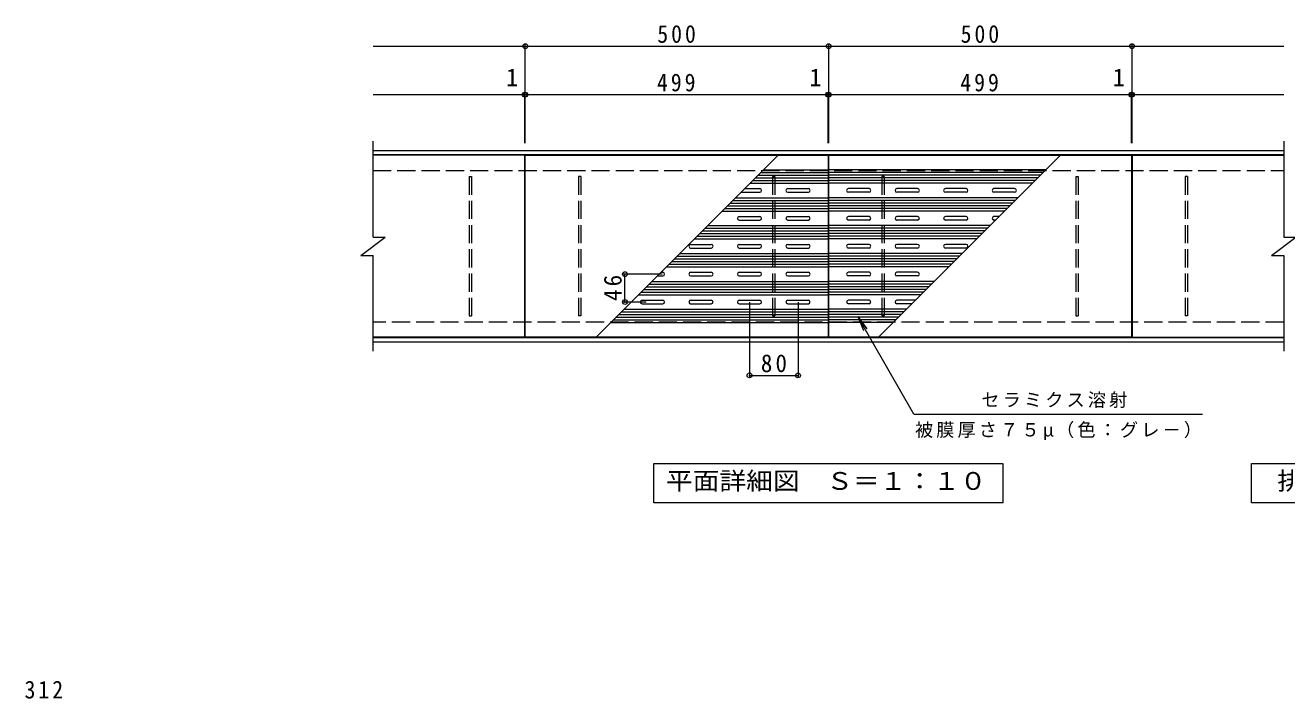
# Model space of a CAD drawing. Units: millimetres, scale not verified, with parts at other scales. Extents: x -1724 to 1808, y -1350 to 1175.
# Drawn here: x -1454 to 626, y 65 to 1175 of the extents above; entities that cross this region are included whole.
import ezdxf
from ezdxf.enums import TextEntityAlignment as Align

# ---------------------------------------------------------------- set-up
doc = ezdxf.new("R2010")
doc.units = ezdxf.units.MM
doc.header["$LTSCALE"] = 10
doc.header["$PDMODE"] = 32
doc.header["$PDSIZE"] = 8
doc.linetypes.add('DASHED3', pattern=[4, 3, -1])
for name, color, linetype, lineweight in [('C-1', 2, 'Continuous', 9), ('C-2', 3, 'Continuous', 9), ('C-3', 7, 'Continuous', 9), ('C-4', 7, 'Continuous', 9), ('C-5', 7, 'Continuous', 9), ('C-A', 3, 'Continuous', 9), ('C-B', 6, 'DASHED3', 5), ('D-4', 7, 'Continuous', 9)]:
    doc.layers.add(name, color=color, linetype=linetype, lineweight=lineweight)
doc.styles.add('ＭＳ ゴシック', font='')
doc.styles.get('ＭＳ ゴシック').set_extended_font_data('MS Gothic')

msp = doc.modelspace()

# ---------------------------------------------------------------- linework, layer by layer
at = {"layer": 'C-1'}
for p, q in [((-880.22, 968.97), (620.77, 968.97)), ((-880.22, 961.97), (620.77, 961.97)), ((620.77, 659.97), (-880.22, 659.97)), ((620.77, 652.97), (-880.22, 652.97))]:
    msp.add_line(p, q, dxfattribs=at)
at = {"layer": 'C-1', "linetype": 'DASHED3'}
for p, q in [((-880.22, 935.97), (620.77, 935.97)), ((620.77, 685.97), (-880.22, 685.97))]:
    msp.add_line(p, q, dxfattribs=at)
at = {"layer": 'C-2'}
for p, q in [((-880.22, 825.97), (-880.22, 983.97)), ((620.77, 983.97), (620.77, 825.97)), ((-630.22, 960.97), (-880.22, 960.97)), ((-630.22, 660.97), (-630.22, 960.97)), ((370.78, 960.97), (370.78, 660.97)), ((370.78, 960.97), (620.77, 960.97)), ((-900.23, 795.97), (-860.22, 825.97)), ((-880.22, 825.97), (-860.22, 825.97)), ((600.78, 795.97), (640.78, 825.97)), ((620.77, 825.97), (640.78, 825.97)), ((-900.23, 795.97), (-880.22, 795.97)), ((-880.22, 637.97), (-880.22, 795.97)), ((600.78, 795.97), (620.77, 795.97)), ((620.77, 795.97), (620.77, 637.97)), ((-630.22, 660.97), (-880.22, 660.97)), ((370.78, 660.97), (620.77, 660.97))]:
    msp.add_line(p, q, dxfattribs=at)
for points in [[(-629.22, 660.97), (-629.22, 960.97), (-130.22, 960.97), (-130.22, 660.97)], [(-129.22, 660.97), (-129.22, 960.97), (369.78, 960.97), (369.78, 660.97)]]:
    msp.add_lwpolyline(points, close=True, dxfattribs=at)
at = {"layer": 'C-3'}
for p, q in [((-81.28, 694.87), (-66.06, 675.04)), ((-81.28, 694.87), (-71.71, 671.77)), ((11.43, 534.3), (-81.28, 694.87)), ((11.43, 534.3), (486.84, 534.3))]:
    msp.add_line(p, q, dxfattribs=at)
at = {"layer": 'C-4'}
for p, q in [((-629.22, 980.97), (-629.22, 1143.97)), ((-129.22, 980.97), (-129.22, 1143.97)), ((370.78, 980.97), (370.78, 1143.97)), ((-880.22, 1140.97), (620.77, 1140.97)), ((-880.22, 1060.97), (620.77, 1060.97)), ((-630.22, 980.97), (-630.22, 1063.97)), ((-130.22, 980.97), (-130.22, 1063.97)), ((369.78, 980.97), (369.78, 1063.97)), ((-403.69, 764.97), (-468.01, 764.97)), ((-465.01, 718.97), (-465.01, 764.97)), ((-429.97, 718.97), (-468.01, 718.97)), ((-259.73, 718.58), (-259.73, 594.97)), ((-179.73, 718.58), (-179.73, 594.97)), ((-259.73, 597.97), (-179.73, 597.97))]:
    msp.add_line(p, q, dxfattribs=at)
for p in [(-629.22, 1140.97), (-129.22, 1140.97), (370.78, 1140.97), (-630.22, 1060.97), (-629.22, 1060.97), (-130.22, 1060.97), (-129.22, 1060.97), (369.78, 1060.97), (370.78, 1060.97), (-465.01, 764.97), (-465.01, 718.97), (-259.73, 597.97), (-179.73, 597.97)]:
    msp.add_point(p, dxfattribs=at)
at = {"layer": 'C-5'}
for p, q in [((-417.23, 452.97), (157.78, 452.97)), ((-417.23, 387.97), (-417.23, 452.97))]:
    msp.add_line(p, q, dxfattribs=at)
msp.add_lwpolyline([(157.78, 452.97), (157.78, 387.97), (-417.23, 387.97)], dxfattribs=at)
msp.add_lwpolyline([(567.84, 387.97), (567.84, 452.97), (1142.84, 452.97), (1142.84, 387.97)], close=True, dxfattribs=at)
at = {"layer": 'C-A'}
for p, q in [((-212.57, 960.97), (-512.57, 660.97)), ((-46.88, 660.97), (253.12, 960.97)), ((-236.57, 936.97), (-130.22, 936.97)), ((229.12, 936.97), (-129.22, 936.97)), ((-258.57, 914.97), (-130.22, 914.97)), ((-254.17, 919.37), (-130.22, 919.37)), ((-249.77, 923.77), (-130.22, 923.77)), ((-245.37, 928.17), (-130.22, 928.17)), ((-240.97, 932.57), (-130.22, 932.57)), ((224.72, 932.57), (-129.22, 932.57)), ((220.32, 928.17), (-129.22, 928.17)), ((215.92, 923.77), (-129.22, 923.77)), ((211.52, 919.37), (-129.22, 919.37)), ((207.12, 914.97), (-129.22, 914.97)), ((-273.57, 899.97), (-242.73, 899.97)), ((-267.57, 905.97), (-242.73, 905.97)), ((-196.73, 905.97), (-162.73, 905.97)), ((-196.73, 899.97), (-162.73, 899.97)), ((-62.72, 905.97), (-96.72, 905.97)), ((-62.72, 899.97), (-96.72, 899.97)), ((17.28, 905.97), (-16.72, 905.97)), ((17.28, 899.97), (-16.72, 899.97)), ((97.28, 905.97), (63.28, 905.97)), ((97.28, 899.97), (63.28, 899.97)), ((177.28, 905.97), (143.28, 905.97)), ((177.28, 899.97), (143.28, 899.97)), ((-300.17, 873.37), (-130.22, 873.37)), ((-295.77, 877.77), (-130.22, 877.77)), ((-291.37, 882.17), (-130.22, 882.17)), ((-286.97, 886.57), (-130.22, 886.57)), ((-282.57, 890.97), (-130.22, 890.97)), ((183.12, 890.97), (-129.22, 890.97)), ((178.72, 886.57), (-129.22, 886.57)), ((174.32, 882.17), (-129.22, 882.17)), ((169.92, 877.77), (-129.22, 877.77)), ((165.52, 873.37), (-129.22, 873.37)), ((-304.57, 868.97), (-130.22, 868.97)), ((-276.73, 859.97), (-242.73, 859.97)), ((-276.73, 853.97), (-242.73, 853.97)), ((-196.73, 859.97), (-162.73, 859.97)), ((-196.73, 853.97), (-162.73, 853.97)), ((161.12, 868.97), (-129.22, 868.97)), ((-62.72, 859.97), (-96.72, 859.97)), ((-62.72, 853.97), (-96.72, 853.97)), ((17.28, 859.97), (-16.72, 859.97)), ((17.28, 853.97), (-16.72, 853.97)), ((97.28, 859.97), (63.28, 859.97)), ((97.28, 853.97), (63.28, 853.97)), ((152.12, 859.97), (143.28, 859.97)), ((146.12, 853.97), (143.28, 853.97)), ((-341.77, 831.77), (-130.22, 831.77)), ((-337.37, 836.17), (-130.22, 836.17)), ((-332.97, 840.57), (-130.22, 840.57)), ((-328.57, 844.97), (-130.22, 844.97)), ((137.12, 844.97), (-129.22, 844.97)), ((132.72, 840.57), (-129.22, 840.57)), ((128.32, 836.17), (-129.22, 836.17)), ((123.92, 831.77), (-129.22, 831.77)), ((-356.73, 813.97), (-322.73, 813.97)), ((-350.57, 822.97), (-130.22, 822.97)), ((-346.17, 827.37), (-130.22, 827.37)), ((-276.73, 813.97), (-242.73, 813.97)), ((-196.73, 813.97), (-162.73, 813.97)), ((119.52, 827.37), (-129.22, 827.37)), ((115.12, 822.97), (-129.22, 822.97)), ((-62.72, 813.97), (-96.72, 813.97)), ((17.28, 813.97), (-16.72, 813.97)), ((97.28, 813.97), (63.28, 813.97)), ((-383.37, 790.17), (-130.22, 790.17)), ((-378.97, 794.57), (-130.22, 794.57)), ((-374.57, 798.97), (-130.22, 798.97)), ((-356.73, 807.97), (-322.73, 807.97)), ((-276.73, 807.97), (-242.73, 807.97)), ((-196.73, 807.97), (-162.73, 807.97)), ((91.12, 798.97), (-129.22, 798.97)), ((86.72, 794.57), (-129.22, 794.57)), ((82.32, 790.17), (-129.22, 790.17)), ((-62.72, 807.97), (-96.72, 807.97)), ((17.28, 807.97), (-16.72, 807.97)), ((97.28, 807.97), (63.28, 807.97)), ((-396.57, 776.97), (-130.22, 776.97)), ((-392.17, 781.37), (-130.22, 781.37)), ((-387.77, 785.77), (-130.22, 785.77)), ((77.92, 785.77), (-129.22, 785.77)), ((73.52, 781.37), (-129.22, 781.37)), ((69.12, 776.97), (-129.22, 776.97)), ((-420.57, 752.97), (-130.22, 752.97)), ((-411.57, 761.97), (-402.73, 761.97)), ((-405.57, 767.97), (-402.73, 767.97)), ((-356.73, 767.97), (-322.73, 767.97)), ((-356.73, 761.97), (-322.73, 761.97)), ((-276.73, 767.97), (-242.73, 767.97)), ((-276.73, 761.97), (-242.73, 761.97)), ((-196.73, 767.97), (-162.73, 767.97)), ((-196.73, 761.97), (-162.73, 761.97)), ((45.12, 752.97), (-129.22, 752.97)), ((-62.72, 767.97), (-96.72, 767.97)), ((-62.72, 761.97), (-96.72, 761.97)), ((17.28, 767.97), (-16.72, 767.97)), ((17.28, 761.97), (-16.72, 761.97)), ((-442.57, 730.97), (-130.22, 730.97)), ((-438.17, 735.37), (-130.22, 735.37)), ((-433.77, 739.77), (-130.22, 739.77)), ((-429.37, 744.17), (-130.22, 744.17)), ((-424.97, 748.57), (-130.22, 748.57)), ((40.72, 748.57), (-129.22, 748.57)), ((36.32, 744.17), (-129.22, 744.17)), ((31.92, 739.77), (-129.22, 739.77)), ((27.52, 735.37), (-129.22, 735.37)), ((23.12, 730.97), (-129.22, 730.97)), ((-436.72, 721.97), (-402.73, 721.97)), ((-436.72, 715.97), (-402.73, 715.97)), ((-356.73, 721.97), (-322.73, 721.97)), ((-356.73, 715.97), (-322.73, 715.97)), ((-276.73, 721.97), (-242.73, 721.97)), ((-276.73, 715.97), (-242.73, 715.97)), ((-196.73, 721.97), (-162.73, 721.97)), ((-196.73, 715.97), (-162.73, 715.97)), ((-62.72, 721.97), (-96.72, 721.97)), ((-62.72, 715.97), (-96.72, 715.97)), ((14.12, 721.97), (-16.72, 721.97)), ((8.12, 715.97), (-16.72, 715.97)), ((-484.17, 689.37), (-130.22, 689.37)), ((-479.77, 693.77), (-130.22, 693.77)), ((-475.37, 698.17), (-130.22, 698.17)), ((-470.97, 702.57), (-130.22, 702.57)), ((-466.57, 706.97), (-130.22, 706.97)), ((-0.88, 706.97), (-129.22, 706.97)), ((-5.28, 702.57), (-129.22, 702.57)), ((-9.68, 698.17), (-129.22, 698.17)), ((-14.08, 693.77), (-129.22, 693.77)), ((-18.48, 689.37), (-129.22, 689.37)), ((-488.57, 684.97), (-130.22, 684.97)), ((-22.88, 684.97), (-129.22, 684.97))]:
    msp.add_line(p, q, dxfattribs=at)
for centre, start, end in [((-242.73, 902.97), 270, 90), ((-196.73, 902.97), 90, 270), ((-162.73, 902.97), 270, 90), ((-96.72, 902.97), 90, 270), ((-62.72, 902.97), 270, 90), ((-16.72, 902.97), 90, 270), ((17.28, 902.97), 270, 90), ((63.28, 902.97), 90, 270), ((97.28, 902.97), 270, 90), ((143.28, 902.97), 90, 270), ((177.28, 902.97), 270, 90), ((-276.73, 856.97), 90, 270), ((-242.73, 856.97), 270, 90), ((-196.73, 856.97), 90, 270), ((-162.73, 856.97), 270, 90), ((-96.72, 856.97), 90, 270), ((-62.72, 856.97), 270, 90), ((-16.72, 856.97), 90, 270), ((17.28, 856.97), 270, 90), ((63.28, 856.97), 90, 270), ((97.28, 856.97), 270, 90), ((143.28, 856.97), 90, 270), ((-356.73, 810.97), 90, 270), ((-322.73, 810.97), 270, 90), ((-276.73, 810.97), 90, 270), ((-242.73, 810.97), 270, 90), ((-196.73, 810.97), 90, 270), ((-162.73, 810.97), 270, 90), ((-96.72, 810.97), 90, 270), ((-62.72, 810.97), 270, 90), ((-16.72, 810.97), 90, 270), ((17.28, 810.97), 270, 90), ((63.28, 810.97), 90, 270), ((97.28, 810.97), 270, 90), ((-402.73, 764.97), 270, 90), ((-356.73, 764.97), 90, 270), ((-322.73, 764.97), 270, 90), ((-276.73, 764.97), 90, 270), ((-242.73, 764.97), 270, 90), ((-196.73, 764.97), 90, 270), ((-162.73, 764.97), 270, 90), ((-96.72, 764.97), 90, 270), ((-62.72, 764.97), 270, 90), ((-16.72, 764.97), 90, 270), ((17.28, 764.97), 270, 90), ((-436.72, 718.97), 90, 270), ((-402.73, 718.97), 270, 90), ((-356.73, 718.97), 90, 270), ((-322.73, 718.97), 270, 90), ((-276.73, 718.97), 90, 270), ((-242.73, 718.97), 270, 90), ((-196.73, 718.97), 90, 270), ((-162.73, 718.97), 270, 90), ((-96.72, 718.97), 90, 270), ((-62.72, 718.97), 270, 90), ((-16.72, 718.97), 90, 270)]:
    msp.add_arc(centre, 3, start, end, dxfattribs=at)
at = {"layer": 'C-B'}
for p, q in [((-721.73, 925.97), (-717.73, 925.97)), ((-717.73, 925.97), (-717.73, 695.97)), ((-541.72, 925.97), (-541.72, 695.97)), ((-537.72, 925.97), (-541.72, 925.97)), ((-221.73, 925.97), (-217.73, 925.97)), ((-217.73, 925.97), (-217.73, 695.97)), ((-41.72, 925.97), (-41.72, 695.97)), ((-37.72, 925.97), (-41.72, 925.97)), ((278.28, 925.97), (282.28, 925.97)), ((282.28, 925.97), (282.28, 695.97)), ((458.28, 925.97), (458.28, 695.97)), ((462.28, 925.97), (458.28, 925.97))]:
    msp.add_line(p, q, dxfattribs=at)
for points in [[(-721.73, 925.97), (-721.73, 695.97), (-717.73, 695.97)], [(-537.72, 925.97), (-537.72, 695.97), (-541.72, 695.97)], [(-221.73, 925.97), (-221.73, 695.97), (-217.73, 695.97)], [(-37.72, 925.97), (-37.72, 695.97), (-41.72, 695.97)], [(278.28, 925.97), (278.28, 695.97), (282.28, 695.97)], [(462.28, 925.97), (462.28, 695.97), (458.28, 695.97)]]:
    msp.add_lwpolyline(points, dxfattribs=at)

# ---------------------------------------------------------------- texts
at = {"layer": 'C-3', "char_height": 21.99, "attachment_point": 7, "style": 'ＭＳ ゴシック'}
for s, insert in [('\\T1.17;セラミクス溶射', (122.47, 544.3)), ('\\T1.17;被膜厚さ７５μ（色：グレ－）', (13.06, 491.32))]:
    msp.add_mtext(s, dxfattribs=dict(at, insert=insert))
at = {"layer": 'C-4', "color": 2, "style": 'ＭＳ ゴシック'}
for p in [(-660.93, 1065.97), (-160.93, 1065.97), (339.07, 1065.97)]:
    msp.add_text('1', height=29.33, dxfattribs=at).set_placement(p, align=Align.BOTTOM_LEFT)
at = {"layer": 'C-4', "color": 2, "char_height": 29.33, "attachment_point": 7, "style": 'ＭＳ ゴシック'}
for s, insert in [('\\T1.27;\\W0.9;500', (-411.72, 1145.97)), ('\\T1.27;\\W0.9;500', (88.28, 1145.97)), ('\\T1.27;\\W0.9;499', (-412.22, 1065.97)), ('\\T1.27;\\W0.9;499', (87.78, 1065.97)), ('\\T1.27;\\W0.95;80', (-240.98, 602.97))]:
    msp.add_mtext(s, dxfattribs=dict(at, insert=insert))
at = {"layer": 'C-4', "color": 2, "insert": (-470.01, 720.72), "char_height": 29.33, "attachment_point": 7, "rotation": 90, "style": 'ＭＳ ゴシック'}
msp.add_mtext('\\T1.27;\\W0.95;46', dxfattribs=at)
at = {"layer": 'C-5', "color": 2, "style": 'ＭＳ ゴシック', "width": 1.1}
for s, p in [('平面詳細図\u3000Ｓ＝１：１０', (-397.23, 400.47)), ('排水穴詳細\u3000Ｓ＝１：２', (610.34, 400.47))]:
    msp.add_text(s, height=29.33, dxfattribs=at).set_placement(p, align=Align.BOTTOM_LEFT)
at = {"layer": 'D-4', "color": 2, "insert": (-1454.67, 64.74), "char_height": 29.33, "attachment_point": 7, "style": 'ＭＳ ゴシック'}
msp.add_mtext('\\T1.27;\\W0.9;312', dxfattribs=at)

doc.saveas('drawing.dxf')
